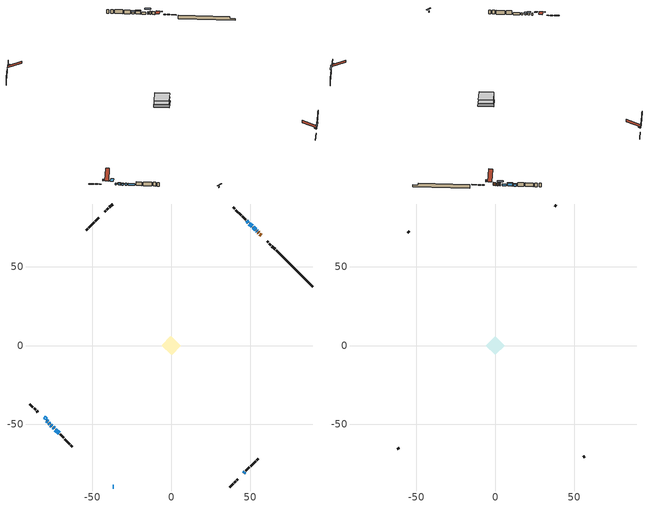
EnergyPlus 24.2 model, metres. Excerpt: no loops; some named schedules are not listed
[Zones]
conditioned space
 floor outside (Floor1 construction): -1.49,0 0,1.49 1.49,0 0,-1.49 z0.66
 floor adiabatic (AdiabaticFloorConstruction): -5.98,0 0,5.98 5.98,0 0,-5.98 z0.66
 floor foundation (Slab1 construction): -5.78,0.62 -0.62,5.78 5.78,-0.62 0.62,-5.78 z-1.7
 wall outside (RimJoist1 construction): 37.13,-89.64 39.18,-87.58 / -89.64,-37.13 -87.58,-39.18 / -37.13,89.64 -39.18,87.58 / 65.87,60.89 63.82,62.94 z0.66:0.96
 wall outside (RimJoist2 construction): 39.84,-86.93 40.83,-85.93 / -86.93,-39.84 -85.93,-40.83 / -39.84,86.93 -40.83,85.93 / 63.16,63.6 62.17,64.59 z0.66:0.96
 wall outside (RimJoist3 construction): 41.49,-85.28 42.19,-84.58 / -85.28,-41.49 -84.58,-42.19 / -41.49,85.28 -42.19,84.58 / 61.51,65.25 60.81,65.95 z0.66:0.96
 wall outside (AdiabaticWallConstruction 1): 57.07,69.69 56.14,70.63 / 55.48,71.28 55.08,71.68 z0.66:2.69
 wall outside (AdiabaticWallConstruction): 54.43,72.34 54.21,72.56 z0.66:2.49; -37.13,-89.64 -36.52,-89.64 z0.66:1.58; 45.93,-80.84 46.65,-80.12 z0.66:1.68; 53.55,73.21 51.87,74.89 / -78.96,-47.81 -78.38,-48.38 / 48.87,77.89 47.81,78.96 / -77.73,-49.04 -76.86,-49.9 / -74.9,-51.86 -74.19,-52.57 / -73.53,-53.23 -71.09,-55.68 z0.66:1.88; 51.21,75.55 49.53,77.24 z0.66:2.44; -76.21,-50.56 -75.56,-51.21 z0.66:1.52
 wall outside (Wall1 construction): 47.31,-79.46 49.56,-77.21 / -70.43,-56.34 -68.18,-58.59 / -45.93,80.83 -48.18,78.58 / 47.15,79.61 44.9,81.86 z0.66:3.1
 wall outside (Wall2 construction): 50.21,-76.55 53.51,-73.25 / -67.52,-59.24 -64.22,-62.54 / -48.84,77.93 -52.14,74.63 / 44.25,82.52 40.94,85.82 z0.66:3.1
 wall outside (Wall3 construction): 54.17,-72.59 55.16,-71.61 / -63.56,-63.2 -62.58,-64.19 / -52.8,73.97 -53.78,72.98 / 40.29,86.48 39.3,87.47 z0.66:3.1
 wall foundation (FoundationWall1 construction): 66.53,60.23,-1.7 66.53,60.23,0.66 87.33,39.44,0.66 87.33,39.44,-0.53 89.64,37.13,-0.53 89.64,37.13,-1.7
 window (WindowConstruction 7): 54.42,72.34 54.21,72.56 z0.66:2.49
 window (WindowConstruction 8): -37.13,-89.64 -36.52,-89.64 z0.66:1.57
 window (WindowConstruction 6): 45.93,-80.83 46.65,-80.12 z0.66:1.67
 window (WindowConstruction 9): 53.55,73.21 51.87,74.89 z0.66:1.88
 window (WindowConstruction 10): -78.96,-47.81 -78.38,-48.38 z0.66:1.88
 window (WindowConstruction): 51.21,75.55 49.53,77.24 z0.66:2.44
 window (WindowConstruction 1): 48.87,77.9 47.81,78.96 z0.66:1.88
 window (WindowConstruction 2): -77.73,-49.04 -76.86,-49.9 z0.66:1.88
 window (WindowConstruction 3): -76.21,-50.56 -75.56,-51.21 z0.66:1.52
 window (WindowConstruction 4): -74.9,-51.86 -74.19,-52.57 z0.66:1.88
 window (WindowConstruction 5): -73.53,-53.23 -71.09,-55.68 z0.66:1.88
 door (Door): 57.07,69.69 56.14,70.63 z0.66:2.69
 door (Door 1): 55.48,71.28 55.08,71.68 z0.66:2.69
 ceiling adiabatic (AdiabaticFloorConstruction): 0,-5.98 5.98,0 0,5.98 -5.98,0 z0.66
 roof outside (Roof1 construction): 43.06,-83.7,3.1 42.27,-82.91,3.57 42.05,-83.13,3.57 42.84,-83.92,3.1; -83.7,-43.06,3.1 -82.91,-42.27,3.57 -83.13,-42.05,3.57 -83.92,-42.84,3.1; -43.06,83.7,3.1 -42.27,82.91,3.57 -42.05,83.13,3.57 -42.84,83.92,3.1; 59.94,66.82,3.1 59.15,66.03,3.57 59.36,65.81,3.57 60.16,66.61,3.1
 roof outside (AdiabaticRoofConstruction): -79.61,-47.15,3.1 -78.49,-46.02,3.76 -79.71,-44.8,3.76 -80.84,-45.93,3.1
 skylight (SkylightConstruction): -79.61,-47.15,3.1 -78.49,-46.02,3.76 -79.71,-44.8,3.76 -80.83,-45.93,3.1
attic - vented
 floor to conditioned space (Floor2 construction Reversed): -5.98,0 0,5.98 5.98,0 0,-5.98 z3.1
 wall outside (Wall4 construction): 55.82,-70.95 56.67,-70.09 / -61.92,-64.85 -61.06,-65.7 / -54.44,72.32 -55.3,71.47 / 38.64,88.12 37.79,88.98 z0.66:3.1
 roof outside (Roof2 construction): 45.27,-81.49,3.1 39.53,-75.74,6.49 37.97,-77.3,6.49 43.72,-83.05,3.1; -81.49,-45.27,3.1 -75.74,-39.53,6.49 -77.3,-37.97,6.49 -83.05,-43.72,3.1; -45.27,81.49,3.1 -39.53,75.74,6.49 -37.97,77.3,6.49 -43.72,83.05,3.1; 57.73,69.04,3.1 51.98,63.29,6.49 53.54,61.73,6.49 59.29,67.48,3.1
shading: 53.13,73.63 55.5,71.26 56.36,72.13 54,74.49 z4.01; -35.3,-89.64 -38.35,-89.64 -38.35,-90.25 -35.3,-90.25 z2.79; 47.94,-78.82 44.64,-82.13 45.07,-82.56 48.37,-79.25 z3.5; 49.32,77.45 51.43,75.34 51.86,75.77 49.75,77.88 z2.74; 47.6,79.17 49.08,77.68 49.73,78.33 48.24,79.81 z2.18; -76.65,-50.11 -77.94,-48.83 -78.58,-49.47 -77.3,-50.76 z2.18; -75.35,-51.42 -76.42,-50.35 -77.06,-50.99 -75.99,-52.06 z1.82
[Building]
Building 1: Terrain=Suburbs
[Site:Location]
Quebec Intl AP_QC: Latitude {deg}=46.8; Longitude {deg}=-71.38; Time Zone {hr}=-5; Elevation {m}=74; Keep Site Location Information=Yes
[Site:GroundTemperature:Shallow]
0.0108218, -2.24938, -2.43038, -1.3578, 2.94801, 7.23376, 10.9493, 13.303, 13.5029, 11.5886, 7.96783, 3.81355
[Site:WaterMainsTemperature]
Calculation Method=Schedule; Temperature Schedule=mains temperature schedule
[Material] Roughness=Rough; Thermal Absorptance=0.9
Name | Thickness {m} | Conductivity {W/m-K} | Density {kg/m3} | Specific Heat {J/kg-K} | Solar Absorptance | Visible Absorptance
asphalt or fiberglass shingles | 0.00635 | 0.162714 | 1121.4 | 1465.45 | 0.4 | 0.4
asphalt or fiberglass shingles 1 | 0.00635 | 0.162714 | 1121.4 | 1465.45 | 0.7 | 0.7
ceiling loosefill ins | 0.0846667 | 0.0480833 | 16.02 | 1046.75 | 0.7 | 0.7
ceiling stud and cavity | 0.1397 | 0.118237 | 65.682 | 1177.47 | 0.7 | 0.7
concrete 4.0 in. | 0.1016 | 1.803125 | 2242.8 | 837.4 | 0.7 | 0.7
concrete 8.0 in. | 0.2032 | 1.803125 | 2242.8 | 837.4 | 0.7 | 0.7
door material | 0.04445 | 0.053851 | 512.64 | 1214.23 | 0.7 | 0.7
exterior vertical ins | 0.0338275 | 0.029427 | 32.04 | 1214.23 | 0.7 | 0.7
floor covering | 0.0127 | 0.0433444 | 54.468 | 1339.84 | 0.6 | 0.6
floor rigid ins | 0.103632 | 0.029427 | 32.04 | 1214.23 | 0.7 | 0.7
floor rigid ins 1; roof rigid ins; wall rigid ins | 0.512978 | 0.029427 | 32.04 | 1214.23 | 0.7 | 0.7
floor stud and cavity | 0.1397 | 0.272453 | 92.3553 | 1139.71 | 0.7 | 0.7
floor stud and cavity 1 | 0.1397 | 1.75129 | 37.0049 | 1207.88 | 0.7 | 0.7
furniture material conditioned space 1 | 0.1524 | 0.115458 | 640.8 | 1214.23 | 0.6 | 0.6
gypsum board | 0.0127 | 0.160291 | 801 | 837.4 | 0.6 | 0.6
gypsum board 1 | 0.0127 | 0.160291 | 801 | 837.4 | 0.7 | 0.7
osb sheathing 0.5 in. | 0.0127 | 0.115458 | 512.64 | 1214.23 | 0.7 | 0.7
osb sheathing 0.75 in. | 0.01905 | 0.115458 | 512.64 | 1214.23 | 0.7 | 0.7
osb sheathing 2.0 in. | 0.0508 | 0.115458 | 512.64 | 1214.23 | 0.7 | 0.7
rim joist stud and cavity | 0.0508 | 0.122529 | 50.32683 | 1063.81 | 0.6 | 0.6
rim joist stud and cavity 1 | 0.0508 | 0.433314 | 125.044 | 1163.47 | 0.6 | 0.6
rim joist stud and cavity 2 | 0.0508 | 0.147604 | 50.32683 | 1063.81 | 0.6 | 0.6
roof stud and cavity | 0.0889 | 1.33805 | 78.34581 | 1123.46 | 0.7 | 0.7
roof stud and cavity 1 | 0.18415 | 1.78686 | 37.0049 | 1207.88 | 0.6 | 0.6
wall stud and cavity | 0.1397 | 0.079737 | 139.0536 | 1170.24 | 0.7 | 0.7
wall stud and cavity 1 | 0.1397 | 0.0738717 | 139.0536 | 1170.24 | 0.7 | 0.7
wall stud and cavity 2 | 0.1397 | 0.0910889 | 139.0536 | 1170.24 | 0.7 | 0.7
wall stud and cavity 3 | 0.0889 | 6.9971 | 50.32683 | 1063.81 | 0.6 | 0.6
wall stud and cavity 4 | 0.0889 | 0.380278 | 52.3479 | 1209.89 | 0.7 | 0.7
wall stud and cavity 5 | 0.0889 | 0.391764 | 83.0341 | 1211.67 | 0.7 | 0.7
wood siding | 0.0254 | 0.102417 | 544.68 | 1172.36 | 0.4 | 0.4
wood siding 1 | 0.00254 | 0.102417 | 544.68 | 1172.36 | 0.4 | 0.4
wood siding 2; wood siding 3; wood siding 4 | 0.0254 | 0.102417 | 544.68 | 1172.36 | 0.7 | 0.7
[WindowMaterial:SimpleGlazingSystem]
Name | U-Factor {W/m2-K} | Solar Heat Gain Coefficient
SkylightMaterial | 3.33992 | 0.6707
WindowMaterial | 2.7578 | 0.66
WindowMaterial 1 | 2.8055 | 0.62
WindowMaterial 10 | 3.04398 | 0.45
WindowMaterial 2 | 2.93496 | 0.6
WindowMaterial 3 | 2.969594 | 0.55
WindowMaterial 4 | 4.38171 | 0.67
WindowMaterial 5 | 3.7594 | 0.69
WindowMaterial 6 | 2.95483 | 0.57
WindowMaterial 7 | 2.97187 | 0.54
WindowMaterial 8 | 3.0383 | 0.46
WindowMaterial 9 | 2.82537 | 0.6
[Construction]
AdiabaticFloorConstruction: floor stud and cavity 1, floor rigid ins 1, osb sheathing 0.75 in., floor covering
AdiabaticRoofConstruction: asphalt or fiberglass shingles 1, roof rigid ins, osb sheathing 0.75 in., roof stud and cavity 1
AdiabaticWallConstruction: wood siding 3, wall rigid ins, wall stud and cavity 4, gypsum board
AdiabaticWallConstruction 1: wood siding 4, wall rigid ins, wall stud and cavity 4, gypsum board
Door; Door 1: door material
Floor1 construction: floor stud and cavity, floor rigid ins, osb sheathing 0.75 in., floor covering
Floor2 construction Reversed: gypsum board, ceiling stud and cavity, ceiling loosefill ins
FoundationWall1 construction: concrete 8.0 in., gypsum board 1
furniture construction conditioned space 1: furniture material conditioned space 1
PartitionWallConstruction: gypsum board, wall stud and cavity 5, gypsum board
RimJoist1 construction: wood siding 2, rim joist stud and cavity
RimJoist2 construction: wood siding 2, osb sheathing 2.0 in., rim joist stud and cavity 1
RimJoist3 construction: wood siding 2, rim joist stud and cavity 2
Roof1 construction: asphalt or fiberglass shingles, osb sheathing 0.5 in., roof stud and cavity, gypsum board
Roof2 construction: asphalt or fiberglass shingles
SkylightConstruction: SkylightMaterial
Slab1 construction: concrete 4.0 in.
Wall1 construction: wood siding, osb sheathing 0.5 in., wall stud and cavity, gypsum board
Wall2 construction: wood siding, osb sheathing 0.5 in., wall stud and cavity 1, gypsum board
Wall3 construction: wood siding, osb sheathing 0.5 in., wall stud and cavity 2, gypsum board
Wall4 construction: wood siding 1, wall stud and cavity 3
WindowConstruction: WindowMaterial
WindowConstruction 1: WindowMaterial 1
WindowConstruction 10: WindowMaterial 10
WindowConstruction 2: WindowMaterial 2
WindowConstruction 3: WindowMaterial 3
WindowConstruction 4: WindowMaterial 4
WindowConstruction 5: WindowMaterial 5
WindowConstruction 6: WindowMaterial 6
WindowConstruction 7: WindowMaterial 7
WindowConstruction 8: WindowMaterial 8
WindowConstruction 9: WindowMaterial 9
[Zone] Multiplier=1; Part of Total Floor Area=Yes
Name | Volume {m3}
attic - vented | 38.8288
conditioned space | 342.2
[Space]
Name | Zone | Volume {m3}
attic - vented 1 | attic - vented | 38.8288
conditioned space 1 | conditioned space | 342.2
[ZoneInfiltration:EffectiveLeakageArea]
infil attic - vented 1: Zone or Space=attic - vented 1; Schedule=Always On Discrete; Effective Air Leakage Area {cm2}=2643.32; Stack Coefficient=0.000405098; Wind Coefficient=1.35988e-05
[ZoneMixing]
whole house fan mix: Zone or Space=attic - vented; Schedule=Always On Continuous; Design Flow Rate Calculation Method=Flow/Zone; Design Flow Rate {m3/s}=0; Source Zone or Space=conditioned space
[SurfaceProperty:ExposedFoundationPerimeter]
Slab1: Exposed Perimeter Calculation Method=TotalExposedPerimeter; Total Exposed Perimeter {m}=32.676
[InternalMass] Zone or ZoneList=conditioned space; Space or SpaceList=conditioned space 1
Name | Construction | Surface Area {m2}
furniture mass conditioned space 1 | furniture construction conditioned space 1 | 56.8083
partition wall mass | PartitionWallConstruction | 142.021
[Lights]
interior lighting: Zone or ZoneList or Space or SpaceList=conditioned space 1; Schedule=interior lighting schedule; Design Level Calculation Method=LightingLevel; Lighting Level {W}=343.2; Return Air Fraction=0; Fraction Radiant=0.6; Fraction Visible=0.2; Fraction Replaceable=1
[People]
occupants: Zone or ZoneList or Space or SpaceList=conditioned space 1; Number of People Schedule=occupants schedule; Number of People Calculation Method=People; Number of People=3; Fraction Radiant=0.314171; Sensible Heat Fraction=0.56303; Activity Level Schedule=occupants activity schedule; Carbon Dioxide Generation Rate {m3/s-W}=0; Enable ASHRAE 55 Comfort Warnings=No; Mean Radiant Temperature Calculation Type=EnclosureAveraged
[ElectricEquipment] Zone or ZoneList or Space or SpaceList=conditioned space 1; Design Level Calculation Method=EquipmentLevel
Name | Schedule | Design Level {W} | Fraction Latent | Fraction Radiant | Fraction Lost
clothes dryer | clothes dryer schedule | 140.772 | 0.015 | 0.081 | 0.85
clothes washer | clothes washer schedule | 32.1985 | 0.03 | 0.162 | 0.7
cooking range | cooking range schedule | 215.147 | 0.08 | 0.432 | 0.2
dishwasher | dishwasher schedule | 66.8632 | 0.3 | 0.18 | 0.4
fridge | fridge schedule | 72.9452 | 0 | 0.6 | 0
mech vent bath fan 0 | mech vent bath fan 0 schedule | 50.2 | 0 | 0 | 1
mech vent bath fan 1 | mech vent bath fan 1 schedule | 50.2 | 0 | 0 | 1
mech vent house fan | mech vent house fan schedule | 0 | 0 | 0 | 1
mech vent house fan cfis | mech vent house fan cfis schedule | 0 | 0 | 0 | 0
mech vent range fan 0 | mech vent range fan 0 schedule | 57 | 0 | 0 | 1
misc plug loads | misc plug loads schedule | 494.7 | 0.045 | 0.513 | 0.1
whole house fan | Always On Discrete | 0 | 0 | 0 | 1
[OtherEquipment] Zone or ZoneList or Space or SpaceList=conditioned space 1; Design Level Calculation Method=EquipmentLevel
Name | Fuel Type | Schedule | Design Level {W} | Fraction Latent | Fraction Radiant | Fraction Lost
clothes dryer 1 | Electricity | clothes dryer schedule | 0 | 0.015 | 0.081 | 0.85
cooking range 1 | Electricity | cooking range schedule | 0 | 0.08 | 0.432 | 0.2
general water use latent | None | general water use schedule | 62.594 | 1 | 0 | 0
general water use sensible | None | general water use schedule | -61.6891 | 0 | 0.6 | 0
mech vent house fan latent load | None | Always On Discrete | 0 | 1 | 0 | 0
mech vent house fan sensible load | None | Always On Discrete | 0 | 0 | 0 | 0
water heater energy adjustment1 | Electricity | Always On Discrete | 0.01 | 0 | 0 | 1
[ZoneInfiltration:DesignFlowRate] Zone or ZoneList or Space or SpaceList=conditioned space 1; Schedule=Always On Discrete; Design Flow Rate Calculation Method=Flow/Zone; Design Flow Rate {m3/s}=0
infil flow; natural vent flow; whole house fan flow
[Foundation:Kiva]
Foundation Kiva 1: Initial Indoor Air Temperature {C}=18; Wall Height Above Grade {m}=0.660014; Wall Depth Below Slab {m}=0.2032; Custom Block Material Name 1=exterior vertical ins; Custom Block Depth 1 {m}=2.36001; Custom Block X Position 1 {m}=0.2159; Custom Block Z Position 1 {m}=0
[Foundation:Kiva:Settings]
Soil Conductivity {W/m-K}=0.849921; Soil Density {kg/m3}=1842.3; Soil Specific Heat {J/kg-K}=418.7; Ground Solar Absorptivity=0.9; Ground Thermal Absorptivity=0.9; Ground Surface Roughness {m}=0.03; Far-Field Width {m}=40; Deep-Ground Boundary Condition=ZeroFlux; Deep-Ground Depth {m}=40; Minimum Cell Dimension {m}=0.2; Maximum Cell Growth Coefficient=3; Simulation Timestep=Timestep
[Exterior:Lights]
exterior lighting: Schedule=exterior lighting schedule; Design Level {W}=75.6
[Schedule:Constant]
Name | Hourly Value
Always On Continuous; mech vent house fan schedule; mech vent house fan cfis schedule; Always On Discrete | 1
occupants activity schedule | 117.228
fridge schedule | 0
[Schedule:Week:Daily]
interior lighting schedule Week Rule - Jan1-Jan27: interior lighting schedule day, interior lighting schedule day, interior lighting schedule day, interior lighting schedule day, interior lighting schedule day, interior lighting schedule day, interior lighting schedule day, interior lighting schedule default day, interior lighting schedule default day, interior lighting schedule default day, interior lighting schedule default day, interior lighting schedule default day
interior lighting schedule Week Rule - Jan28-Feb3: interior lighting schedule day, interior lighting schedule day, interior lighting schedule day, interior lighting schedule day, interior lighting schedule day 1, interior lighting schedule day 1, interior lighting schedule day 1, interior lighting schedule default day, interior lighting schedule default day, interior lighting schedule default day, interior lighting schedule default day, interior lighting schedule default day
interior lighting schedule Week Rule - Feb4-Feb24: interior lighting schedule day 1, interior lighting schedule day 1, interior lighting schedule day 1, interior lighting schedule day 1, interior lighting schedule day 1, interior lighting schedule day 1, interior lighting schedule day 1, interior lighting schedule default day, interior lighting schedule default day, interior lighting schedule default day, interior lighting schedule default day, interior lighting schedule default day
interior lighting schedule Week Rule - Feb25-Mar3: interior lighting schedule day 1, interior lighting schedule day 1, interior lighting schedule day 1, interior lighting schedule day 1, interior lighting schedule day 2, interior lighting schedule day 2, interior lighting schedule day 2, interior lighting schedule default day, interior lighting schedule default day, interior lighting schedule default day, interior lighting schedule default day, interior lighting schedule default day
interior lighting schedule Week Rule - Mar4-Mar31: interior lighting schedule day 2, interior lighting schedule day 2, interior lighting schedule day 2, interior lighting schedule day 2, interior lighting schedule day 2, interior lighting schedule day 2, interior lighting schedule day 2, interior lighting schedule default day, interior lighting schedule default day, interior lighting schedule default day, interior lighting schedule default day, interior lighting schedule default day
interior lighting schedule Week Rule - Apr1-Apr28: interior lighting schedule day 3, interior lighting schedule day 3, interior lighting schedule day 3, interior lighting schedule day 3, interior lighting schedule day 3, interior lighting schedule day 3, interior lighting schedule day 3, interior lighting schedule default day, interior lighting schedule default day, interior lighting schedule default day, interior lighting schedule default day, interior lighting schedule default day
interior lighting schedule Week Rule - Apr29-May5: interior lighting schedule day 3, interior lighting schedule day 3, interior lighting schedule day 4, interior lighting schedule day 4, interior lighting schedule day 4, interior lighting schedule day 4, interior lighting schedule day 4, interior lighting schedule default day, interior lighting schedule default day, interior lighting schedule default day, interior lighting schedule default day, interior lighting schedule default day
interior lighting schedule Week Rule - May6-May26: interior lighting schedule day 4, interior lighting schedule day 4, interior lighting schedule day 4, interior lighting schedule day 4, interior lighting schedule day 4, interior lighting schedule day 4, interior lighting schedule day 4, interior lighting schedule default day, interior lighting schedule default day, interior lighting schedule default day, interior lighting schedule default day, interior lighting schedule default day
interior lighting schedule Week Rule - May27-Jun2: interior lighting schedule day 4, interior lighting schedule day 4, interior lighting schedule day 4, interior lighting schedule day 4, interior lighting schedule day 4, interior lighting schedule day 5, interior lighting schedule day 5, interior lighting schedule default day, interior lighting schedule default day, interior lighting schedule default day, interior lighting schedule default day, interior lighting schedule default day
interior lighting schedule Week Rule - Jun3-Jun30: interior lighting schedule day 5, interior lighting schedule day 5, interior lighting schedule day 5, interior lighting schedule day 5, interior lighting schedule day 5, interior lighting schedule day 5, interior lighting schedule day 5, interior lighting schedule default day, interior lighting schedule default day, interior lighting schedule default day, interior lighting schedule default day, interior lighting schedule default day
interior lighting schedule Week Rule - Jul1-Jul28: interior lighting schedule day 6, interior lighting schedule day 6, interior lighting schedule day 6, interior lighting schedule day 6, interior lighting schedule day 6, interior lighting schedule day 6, interior lighting schedule day 6, interior lighting schedule default day, interior lighting schedule default day, interior lighting schedule default day, interior lighting schedule default day, interior lighting schedule default day
interior lighting schedule Week Rule - Jul29-Aug4: interior lighting schedule day 6, interior lighting schedule day 6, interior lighting schedule day 6, interior lighting schedule day 7, interior lighting schedule day 7, interior lighting schedule day 7, interior lighting schedule day 7, interior lighting schedule default day, interior lighting schedule default day, interior lighting schedule default day, interior lighting schedule default day, interior lighting schedule default day
interior lighting schedule Week Rule - Aug5-Aug25: interior lighting schedule day 7, interior lighting schedule day 7, interior lighting schedule day 7, interior lighting schedule day 7, interior lighting schedule day 7, interior lighting schedule day 7, interior lighting schedule day 7, interior lighting schedule default day, interior lighting schedule default day, interior lighting schedule default day, interior lighting schedule default day, interior lighting schedule default day
interior lighting schedule Week Rule - Aug26-Sep1: interior lighting schedule day 7, interior lighting schedule day 7, interior lighting schedule day 7, interior lighting schedule day 7, interior lighting schedule day 7, interior lighting schedule day 7, interior lighting schedule day 8, interior lighting schedule default day, interior lighting schedule default day, interior lighting schedule default day, interior lighting schedule default day, interior lighting schedule default day
interior lighting schedule Week Rule - Sep2-Sep29: interior lighting schedule day 8, interior lighting schedule day 8, interior lighting schedule day 8, interior lighting schedule day 8, interior lighting schedule day 8, interior lighting schedule day 8, interior lighting schedule day 8, interior lighting schedule default day, interior lighting schedule default day, interior lighting schedule default day, interior lighting schedule default day, interior lighting schedule default day
interior lighting schedule Week Rule - Sep30-Oct6: interior lighting schedule day 8, interior lighting schedule day 9, interior lighting schedule day 9, interior lighting schedule day 9, interior lighting schedule day 9, interior lighting schedule day 9, interior lighting schedule day 9, interior lighting schedule default day, interior lighting schedule default day, interior lighting schedule default day, interior lighting schedule default day, interior lighting schedule default day
interior lighting schedule Week Rule - Oct7-Oct27: interior lighting schedule day 9, interior lighting schedule day 9, interior lighting schedule day 9, interior lighting schedule day 9, interior lighting schedule day 9, interior lighting schedule day 9, interior lighting schedule day 9, interior lighting schedule default day, interior lighting schedule default day, interior lighting schedule default day, interior lighting schedule default day, interior lighting schedule default day
interior lighting schedule Week Rule - Oct28-Nov3: interior lighting schedule day 9, interior lighting schedule day 9, interior lighting schedule day 9, interior lighting schedule day 9, interior lighting schedule day 10, interior lighting schedule day 10, interior lighting schedule day 10, interior lighting schedule default day, interior lighting schedule default day, interior lighting schedule default day, interior lighting schedule default day, interior lighting schedule default day
interior lighting schedule Week Rule - Nov4-Nov24: interior lighting schedule day 10, interior lighting schedule day 10, interior lighting schedule day 10, interior lighting schedule day 10, interior lighting schedule day 10, interior lighting schedule day 10, interior lighting schedule day 10, interior lighting schedule default day, interior lighting schedule default day, interior lighting schedule default day, interior lighting schedule default day, interior lighting schedule default day
interior lighting schedule Week Rule - Nov25-Dec1: interior lighting schedule day 10, interior lighting schedule day 10, interior lighting schedule day 10, interior lighting schedule day 10, interior lighting schedule day 10, interior lighting schedule day 10, interior lighting schedule day 11, interior lighting schedule default day, interior lighting schedule default day, interior lighting schedule default day, interior lighting schedule default day, interior lighting schedule default day
interior lighting schedule Week Rule - Dec2-Dec31: interior lighting schedule day 11, interior lighting schedule day 11, interior lighting schedule day 11, interior lighting schedule day 11, interior lighting schedule day 11, interior lighting schedule day 11, interior lighting schedule day 11, interior lighting schedule default day, interior lighting schedule default day, interior lighting schedule default day, interior lighting schedule default day, interior lighting schedule default day
occupants schedule Week Rule - Jan1-Dec31: occupants schedule day, occupants schedule day, occupants schedule day, occupants schedule day, occupants schedule day, occupants schedule day, occupants schedule day, occupants schedule default day, occupants schedule default day, occupants schedule default day, occupants schedule default day, occupants schedule default day
clothes dryer schedule Week Rule - Jan1-Dec31: clothes dryer schedule day, clothes dryer schedule day, clothes dryer schedule day, clothes dryer schedule day, clothes dryer schedule day, clothes dryer schedule day, clothes dryer schedule day, clothes dryer schedule default day, clothes dryer schedule default day, clothes dryer schedule default day, clothes dryer schedule default day, clothes dryer schedule default day
clothes washer schedule Week Rule - Jan1-Dec31: clothes washer schedule day, clothes washer schedule day, clothes washer schedule day, clothes washer schedule day, clothes washer schedule day, clothes washer schedule day, clothes washer schedule day, clothes washer schedule default day, clothes washer schedule default day, clothes washer schedule default day, clothes washer schedule default day, clothes washer schedule default day
cooking range schedule Week Rule - Jan1-Dec31: cooking range schedule day, cooking range schedule day, cooking range schedule day, cooking range schedule day, cooking range schedule day, cooking range schedule day, cooking range schedule day, cooking range schedule default day, cooking range schedule default day, cooking range schedule default day, cooking range schedule default day, cooking range schedule default day
dishwasher schedule Week Rule - Jan1-Dec31: dishwasher schedule day, dishwasher schedule day, dishwasher schedule day, dishwasher schedule day, dishwasher schedule day, dishwasher schedule day, dishwasher schedule day, dishwasher schedule default day, dishwasher schedule default day, dishwasher schedule default day, dishwasher schedule default day, dishwasher schedule default day
mech vent bath fan 0 schedule Week Rule - Jan1-Dec31: mech vent bath fan 0 schedule day, mech vent bath fan 0 schedule day, mech vent bath fan 0 schedule day, mech vent bath fan 0 schedule day, mech vent bath fan 0 schedule day, mech vent bath fan 0 schedule day, mech vent bath fan 0 schedule day, mech vent bath fan 0 schedule default day, mech vent bath fan 0 schedule default day, mech vent bath fan 0 schedule default day, mech vent bath fan 0 schedule default day, mech vent bath fan 0 schedule default day
mech vent bath fan 1 schedule Week Rule - Jan1-Dec31: mech vent bath fan 1 schedule day, mech vent bath fan 1 schedule day, mech vent bath fan 1 schedule day, mech vent bath fan 1 schedule day, mech vent bath fan 1 schedule day, mech vent bath fan 1 schedule day, mech vent bath fan 1 schedule day, mech vent bath fan 1 schedule default day, mech vent bath fan 1 schedule default day, mech vent bath fan 1 schedule default day, mech vent bath fan 1 schedule default day, mech vent bath fan 1 schedule default day
mech vent range fan 0 schedule Week Rule - Jan1-Dec31: mech vent range fan 0 schedule day, mech vent range fan 0 schedule day, mech vent range fan 0 schedule day, mech vent range fan 0 schedule day, mech vent range fan 0 schedule day, mech vent range fan 0 schedule day, mech vent range fan 0 schedule day, mech vent range fan 0 schedule default day, mech vent range fan 0 schedule default day, mech vent range fan 0 schedule default day, mech vent range fan 0 schedule default day, mech vent range fan 0 schedule default day
misc plug loads schedule Week Rule - Jan1-Dec31: misc plug loads schedule day, misc plug loads schedule day, misc plug loads schedule day, misc plug loads schedule day, misc plug loads schedule day, misc plug loads schedule day, misc plug loads schedule day, misc plug loads schedule default day, misc plug loads schedule default day, misc plug loads schedule default day, misc plug loads schedule default day, misc plug loads schedule default day
general water use schedule Week Rule - Jan1-Dec31: general water use schedule day, general water use schedule day, general water use schedule day, general water use schedule day, general water use schedule day, general water use schedule day, general water use schedule day, general water use schedule default day, general water use schedule default day, general water use schedule default day, general water use schedule default day, general water use schedule default day
exterior lighting schedule Week Rule - Jan1-Jan27: exterior lighting schedule day, exterior lighting schedule day, exterior lighting schedule day, exterior lighting schedule day, exterior lighting schedule day, exterior lighting schedule day, exterior lighting schedule day, exterior lighting schedule default day, exterior lighting schedule default day, exterior lighting schedule default day, exterior lighting schedule default day, exterior lighting schedule default day
exterior lighting schedule Week Rule - Jan28-Feb3: exterior lighting schedule day, exterior lighting schedule day, exterior lighting schedule day, exterior lighting schedule day, exterior lighting schedule day 1, exterior lighting schedule day 1, exterior lighting schedule day 1, exterior lighting schedule default day, exterior lighting schedule default day, exterior lighting schedule default day, exterior lighting schedule default day, exterior lighting schedule default day
exterior lighting schedule Week Rule - Feb4-Feb24: exterior lighting schedule day 1, exterior lighting schedule day 1, exterior lighting schedule day 1, exterior lighting schedule day 1, exterior lighting schedule day 1, exterior lighting schedule day 1, exterior lighting schedule day 1, exterior lighting schedule default day, exterior lighting schedule default day, exterior lighting schedule default day, exterior lighting schedule default day, exterior lighting schedule default day
exterior lighting schedule Week Rule - Feb25-Mar3: exterior lighting schedule day 1, exterior lighting schedule day 1, exterior lighting schedule day 1, exterior lighting schedule day 1, exterior lighting schedule day 2, exterior lighting schedule day 2, exterior lighting schedule day 2, exterior lighting schedule default day, exterior lighting schedule default day, exterior lighting schedule default day, exterior lighting schedule default day, exterior lighting schedule default day
exterior lighting schedule Week Rule - Mar4-Mar31: exterior lighting schedule day 2, exterior lighting schedule day 2, exterior lighting schedule day 2, exterior lighting schedule day 2, exterior lighting schedule day 2, exterior lighting schedule day 2, exterior lighting schedule day 2, exterior lighting schedule default day, exterior lighting schedule default day, exterior lighting schedule default day, exterior lighting schedule default day, exterior lighting schedule default day
exterior lighting schedule Week Rule - Apr1-Apr28: exterior lighting schedule day 3, exterior lighting schedule day 3, exterior lighting schedule day 3, exterior lighting schedule day 3, exterior lighting schedule day 3, exterior lighting schedule day 3, exterior lighting schedule day 3, exterior lighting schedule default day, exterior lighting schedule default day, exterior lighting schedule default day, exterior lighting schedule default day, exterior lighting schedule default day
exterior lighting schedule Week Rule - Apr29-May5: exterior lighting schedule day 3, exterior lighting schedule day 3, exterior lighting schedule day 4, exterior lighting schedule day 4, exterior lighting schedule day 4, exterior lighting schedule day 4, exterior lighting schedule day 4, exterior lighting schedule default day, exterior lighting schedule default day, exterior lighting schedule default day, exterior lighting schedule default day, exterior lighting schedule default day
exterior lighting schedule Week Rule - May6-May26: exterior lighting schedule day 4, exterior lighting schedule day 4, exterior lighting schedule day 4, exterior lighting schedule day 4, exterior lighting schedule day 4, exterior lighting schedule day 4, exterior lighting schedule day 4, exterior lighting schedule default day, exterior lighting schedule default day, exterior lighting schedule default day, exterior lighting schedule default day, exterior lighting schedule default day
exterior lighting schedule Week Rule - May27-Jun2: exterior lighting schedule day 4, exterior lighting schedule day 4, exterior lighting schedule day 4, exterior lighting schedule day 4, exterior lighting schedule day 4, exterior lighting schedule day 5, exterior lighting schedule day 5, exterior lighting schedule default day, exterior lighting schedule default day, exterior lighting schedule default day, exterior lighting schedule default day, exterior lighting schedule default day
exterior lighting schedule Week Rule - Jun3-Jun30: exterior lighting schedule day 5, exterior lighting schedule day 5, exterior lighting schedule day 5, exterior lighting schedule day 5, exterior lighting schedule day 5, exterior lighting schedule day 5, exterior lighting schedule day 5, exterior lighting schedule default day, exterior lighting schedule default day, exterior lighting schedule default day, exterior lighting schedule default day, exterior lighting schedule default day
exterior lighting schedule Week Rule - Jul1-Jul28: exterior lighting schedule day 6, exterior lighting schedule day 6, exterior lighting schedule day 6, exterior lighting schedule day 6, exterior lighting schedule day 6, exterior lighting schedule day 6, exterior lighting schedule day 6, exterior lighting schedule default day, exterior lighting schedule default day, exterior lighting schedule default day, exterior lighting schedule default day, exterior lighting schedule default day
[Schedule:Year]
interior lighting schedule: interior lighting schedule Week Rule - Jan1-Jan27, 1, 1, 1, 27, interior lighting schedule Week Rule - Jan28-Feb3, 1, 28, 2, 3, interior lighting schedule Week Rule - Feb4-Feb24, 2, 4, 2, 24, interior lighting schedule Week Rule - Feb25-Mar3, 2, 25, 3, 3, interior lighting schedule Week Rule - Mar4-Mar31, 3, 4, 3, 31, interior lighting schedule Week Rule - Apr1-Apr28, 4, 1, 4, 28, interior lighting schedule Week Rule - Apr29-May5, 4, 29, 5, 5, interior lighting schedule Week Rule - May6-May26, 5, 6, 5, 26, interior lighting schedule Week Rule - May27-Jun2, 5, 27, 6, 2, interior lighting schedule Week Rule - Jun3-Jun30, 6, 3, 6, 30, interior lighting schedule Week Rule - Jul1-Jul28, 7, 1, 7, 28, interior lighting schedule Week Rule - Jul29-Aug4, 7, 29, 8, 4, interior lighting schedule Week Rule - Aug5-Aug25, 8, 5, 8, 25, interior lighting schedule Week Rule - Aug26-Sep1, 8, 26, 9, 1, interior lighting schedule Week Rule - Sep2-Sep29, 9, 2, 9, 29, interior lighting schedule Week Rule - Sep30-Oct6, 9, 30, 10, 6, interior lighting schedule Week Rule - Oct7-Oct27, 10, 7, 10, 27, interior lighting schedule Week Rule - Oct28-Nov3, 10, 28, 11, 3, interior lighting schedule Week Rule - Nov4-Nov24, 11, 4, 11, 24, interior lighting schedule Week Rule - Nov25-Dec1, 11, 25, 12, 1, interior lighting schedule Week Rule - Dec2-Dec31, 12, 2, 12, 31
occupants schedule: occupants schedule Week Rule - Jan1-Dec31, 1, 1, 12, 31
clothes dryer schedule: clothes dryer schedule Week Rule - Jan1-Dec31, 1, 1, 12, 31
clothes washer schedule: clothes washer schedule Week Rule - Jan1-Dec31, 1, 1, 12, 31
cooking range schedule: cooking range schedule Week Rule - Jan1-Dec31, 1, 1, 12, 31
dishwasher schedule: dishwasher schedule Week Rule - Jan1-Dec31, 1, 1, 12, 31
mech vent bath fan 0 schedule: mech vent bath fan 0 schedule Week Rule - Jan1-Dec31, 1, 1, 12, 31
mech vent bath fan 1 schedule: mech vent bath fan 1 schedule Week Rule - Jan1-Dec31, 1, 1, 12, 31
mech vent range fan 0 schedule: mech vent range fan 0 schedule Week Rule - Jan1-Dec31, 1, 1, 12, 31
misc plug loads schedule: misc plug loads schedule Week Rule - Jan1-Dec31, 1, 1, 12, 31
general water use schedule: general water use schedule Week Rule - Jan1-Dec31, 1, 1, 12, 31
exterior lighting schedule: exterior lighting schedule Week Rule - Jan1-Jan27, 1, 1, 1, 27, exterior lighting schedule Week Rule - Jan28-Feb3, 1, 28, 2, 3, exterior lighting schedule Week Rule - Feb4-Feb24, 2, 4, 2, 24, exterior lighting schedule Week Rule - Feb25-Mar3, 2, 25, 3, 3, exterior lighting schedule Week Rule - Mar4-Mar31, 3, 4, 3, 31, exterior lighting schedule Week Rule - Apr1-Apr28, 4, 1, 4, 28, exterior lighting schedule Week Rule - Apr29-May5, 4, 29, 5, 5, exterior lighting schedule Week Rule - May6-May26, 5, 6, 5, 26, exterior lighting schedule Week Rule - May27-Jun2, 5, 27, 6, 2, exterior lighting schedule Week Rule - Jun3-Jun30, 6, 3, 6, 30, exterior lighting schedule Week Rule - Jul1-Jul28, 7, 1, 7, 28, exterior lighting schedule Week Rule - Jul29-Aug4, 7, 29, 8, 4, exterior lighting schedule Week Rule - Aug5-Aug25, 8, 5, 8, 25, exterior lighting schedule Week Rule - Aug26-Sep1, 8, 26, 9, 1, exterior lighting schedule Week Rule - Sep2-Sep29, 9, 2, 9, 29, exterior lighting schedule Week Rule - Sep30-Oct6, 9, 30, 10, 6, exterior lighting schedule Week Rule - Oct7-Oct27, 10, 7, 10, 27, exterior lighting schedule Week Rule - Oct28-Nov3, 10, 28, 11, 3, exterior lighting schedule Week Rule - Nov4-Nov24, 11, 4, 11, 24, exterior lighting schedule Week Rule - Nov25-Dec1, 11, 25, 12, 1, exterior lighting schedule Week Rule - Dec2-Dec31, 12, 2, 12, 31
[Schedule:Compact]
mains temperature schedule: Through: 01/01, For: AllDays, Until: 24:00, 5.175, Through: 01/02, For: AllDays, Until: 24:00, 5.10167, Through: 01/03, For: AllDays, Until: 24:00, 5.02889, Through: 01/04, For: AllDays, Until: 24:00, 4.95778, Through: 01/05, For: AllDays, Until: 24:00, 4.88778, Through: 01/06, For: AllDays, Until: 24:00, 4.81833, Through: 01/07, For: AllDays, Until: 24:00, 4.75056, Through: 01/08, For: AllDays, Until: 24:00, 4.68389, Through: 01/09, For: AllDays, Until: 24:00, 4.61833, Through: 01/10, For: AllDays, Until: 24:00, 4.55389, Through: 01/11, For: AllDays, Until: 24:00, 4.49056, Through: 01/12, For: AllDays, Until: 24:00, 4.42889, Through: 01/13, For: AllDays, Until: 24:00, 4.36778, Through: 01/14, For: AllDays, Until: 24:00, 4.30889, Through: 01/15, For: AllDays, Until: 24:00, 4.25056, Through: 01/16, For: AllDays, Until: 24:00, 4.19389, Through: 01/17, For: AllDays, Until: 24:00, 4.13833, Through: 01/18, For: AllDays, Until: 24:00, 4.08444, Through: 01/19, For: AllDays, Until: 24:00, 4.03167, Through: 01/20, For: AllDays, Until: 24:00, 3.98056, Through: 01/21, For: AllDays, Until: 24:00, 3.93056, Through: 01/22, For: AllDays, Until: 24:00, 3.88222, Through: 01/23, For: AllDays, Until: 24:00, 3.835, Through: 01/24, For: AllDays, Until: 24:00, 3.78944, Through: 01/25, For: AllDays, Until: 24:00, 3.74556, Through: 01/26, For: AllDays, Until: 24:00, 3.70278, Through: 01/27, For: AllDays, Until: 24:00, 3.66167, Through: 01/28, For: AllDays, Until: 24:00, 3.62167, Through: 01/29, For: AllDays, Until: 24:00, 3.58389, Through: 01/30, For: AllDays, Until: 24:00, 3.54722, Through: 01/31, For: AllDays, Until: 24:00, 3.51167, Through: 02/01, For: AllDays, Until: 24:00, 3.47833, Through: 02/02, For: AllDays, Until: 24:00, 3.44611, Through: 02/03, For: AllDays, Until: 24:00, 3.41556, Through: 02/04, For: AllDays, Until: 24:00, 3.38667, Through: 02/05, For: AllDays, Until: 24:00, 3.35944, Through: 02/06, For: AllDays, Until: 24:00, 3.33389, Through: 02/07, For: AllDays, Until: 24:00, 3.30944, Through: 02/08, For: AllDays, Until: 24:00, 3.28667, Through: 02/09, For: AllDays, Until: 24:00, 3.26611, Through: 02/10, For: AllDays, Until: 24:00, 3.24667, Through: 02/11, For: AllDays, Until: 24:00, 3.22889, Through: 02/12, For: AllDays, Until: 24:00, 3.21278, Through: 02/13, For: AllDays, Until: 24:00, 3.19833, Through: 02/14, For: AllDays, Until: 24:00, 3.18556, Through: 02/15, For: AllDays, Until: 24:00, 3.17389, Through: 02/16, For: AllDays, Until: 24:00, 3.16444, Through: 02/17, For: AllDays, Until: 24:00, 3.15667, Through: 02/18, For: AllDays, Until: 24:00, 3.15056, Through: 02/19, For: AllDays, Until: 24:00, 3.14556, Through: 02/20, For: AllDays, Until: 24:00, 3.14278, Through: 02/21, For: AllDays, Until: 24:00, 3.14111, Through: 02/22, For: AllDays, Until: 24:00, 3.14167, Through: 02/23, For: AllDays, Until: 24:00, 3.14333, Through: 02/24, For: AllDays, Until: 24:00, 3.14722, Through: 02/25, For: AllDays, Until: 24:00, 3.15222, Through: 02/26, For: AllDays, Until: 24:00, 3.15944, Through: 02/27, For: AllDays, Until: 24:00, 3.16778, Through: 02/28, For: AllDays, Until: 24:00, 3.17778, Through: 03/01, For: AllDays, Until: 24:00, 3.18944, Through: 03/02, For: AllDays, Until: 24:00, 3.20333, Through: 03/03, For: AllDays, Until: 24:00, 3.21833, Through: 03/04, For: AllDays, Until: 24:00, 3.235, Through: 03/05, For: AllDays, Until: 24:00, 3.25333, Through: 03/06, For: AllDays, Until: 24:00, 3.27333, Through: 03/07, For: AllDays, Until: 24:00, 3.29444, Through: 03/08, For: AllDays, Until: 24:00, 3.31778, Through: 03/09, For: AllDays, Until: 24:00, 3.34222, Through: 03/10, For: AllDays, Until: 24:00, 3.36889, Through: 03/11, For: AllDays, Until: 24:00, 3.39667, Through: 03/12, For: AllDays, Until: 24:00, 3.42611, Through: 03/13, For: AllDays, Until: 24:00, 3.45722, Through: 03/14, For: AllDays, Until: 24:00, 3.49, Through: 03/15, For: AllDays, Until: 24:00, 3.52389, Through: 03/16, For: AllDays, Until: 24:00, 3.55944, Through: 03/17, For: AllDays, Until: 24:00, 3.59667, Through: 03/18, For: AllDays, Until: 24:00, 3.63556, Through: 03/19, For: AllDays, Until: 24:00, 3.67556, Through: 03/20, For: AllDays, Until: 24:00, 3.71722, Through: 03/21, For: AllDays, Until: 24:00, 3.76056, Through: 03/22, For: AllDays, Until: 24:00, 3.80556, Through: 03/23, For: AllDays, Until: 24:00, 3.85111, Through: 03/24, For: AllDays, Until: 24:00, 3.89889, Through: 03/25, For: AllDays, Until: 24:00, 3.94778, Through: 03/26, For: AllDays, Until: 24:00, 3.99833, Through: 03/27, For: AllDays, Until: 24:00, 4.05, Through: 03/28, For: AllDays, Until: 24:00, 4.10333, Through: 03/29, For: AllDays, Until: 24:00, 4.15778, Through: 03/30, For: AllDays, Until: 24:00, 4.21333, Through: 03/31, For: AllDays, Until: 24:00, 4.27056, Through: 04/01, For: AllDays, Until: 24:00, 4.32944, Through: 04/02, For: AllDays, Until: 24:00, 4.38889, Through: 04/03, For: AllDays, Until: 24:00, 4.45, Through: 04/04, For: AllDays, Until: 24:00, 4.51222, Through: 04/05, For: AllDays, Until: 24:00, 4.57611, Through: 04/06, For: AllDays, Until: 24:00, 4.64056, Through: 04/07, For: AllDays, Until: 24:00, 4.70667, Through: 04/08, For: AllDays, Until: 24:00, 4.77389, Through: 04/09, For: AllDays, Until: 24:00, 4.84222, Through: 04/10, For: AllDays, Until: 24:00, 4.91167, Through: 04/11, For: AllDays, Until: 24:00, 4.98278, Through: 04/12, For: AllDays, Until: 24:00, 5.05444, Through: 04/13, For: AllDays, Until: 24:00, 5.12722, Through: 04/14, For: AllDays, Until: 24:00, 5.20111, Through: 04/15, For: AllDays, Until: 24:00, 5.27611, Through: 04/16, For: AllDays, Until: 24:00, 5.35167, Through: 04/17, For: AllDays, Until: 24:00, 5.42889, Through: 04/18, For: AllDays, Until: 24:00, 5.50667, Through: 04/19, For: AllDays, Until: 24:00, 5.58556, Through: 04/20, For: AllDays, Until: 24:00, 5.665, Through: 04/21, For: AllDays, Until: 24:00, 5.74611, Through: 04/22, For: AllDays, Until: 24:00, 5.82722, Through: 04/23, For: AllDays, Until: 24:00, 5.91, Through: 04/24, For: AllDays, Until: 24:00, 5.99278, Through: 04/25, For: AllDays, Until: 24:00, 6.07722, Through: 04/26, For: AllDays, Until: 24:00, 6.16167, Through: 04/27, For: AllDays, Until: 24:00, 6.24722, Through: 04/28, For: AllDays, Until: 24:00, 6.33389, Through: 04/29, For: AllDays, Until: 24:00, 6.42056, Through: 04/30, For: AllDays, Until: 24:00, 6.50833, Through: 05/01, For: AllDays, Until: 24:00, 6.59667, Through: 05/02, For: AllDays, Until: 24:00, 6.68556, Through: 05/03, For: AllDays, Until: 24:00, 6.775, Through: 05/04, For: AllDays, Until: 24:00, 6.86556, Through: 05/05, For: AllDays, Until: 24:00, 6.95611, Through: 05/06, For: AllDays, Until: 24:00, 7.04722, Through: 05/07, For: AllDays, Until: 24:00, 7.13889, Through: 05/08, For: AllDays, Until: 24:00, 7.23111, Through: 05/09, For: AllDays, Until: 24:00, 7.32333, Through: 05/10, For: AllDays, Until: 24:00, 7.41667, Through: 05/11, For: AllDays, Until: 24:00, 7.51, Through: 05/12, For: AllDays, Until: 24:00, 7.60389, Through: 05/13, For: AllDays, Until: 24:00, 7.69778, Through: 05/14, For: AllDays, Until: 24:00, 7.79222, Through: 05/15, For: AllDays, Until: 24:00, 7.88667, Through: 05/16, For: AllDays, Until: 24:00, 7.98167, Through: 05/17, For: AllDays, Until: 24:00, 8.07667, Through: 05/18, For: AllDays, Until: 24:00, 8.17167, Through: 05/19, For: AllDays, Until: 24:00, 8.26722, Through: 05/20, For: AllDays, Until: 24:00, 8.36278, Through: 05/21, For: AllDays, Until: 24:00, 8.45833, Through: 05/22, For: AllDays, Until: 24:00, 8.55444, Through: 05/23, For: AllDays, Until: 24:00, 8.65, Through: 05/24, For: AllDays, Until: 24:00, 8.74611, Through: 05/25, For: AllDays, Until: 24:00, 8.84167, Through: 05/26, For: AllDays, Until: 24:00, 8.93722, Through: 05/27, For: AllDays, Until: 24:00, 9.03333, Through: 05/28, For: AllDays, Until: 24:00, 9.12889, Through: 05/29, For: AllDays, Until: 24:00, 9.22389, Through: 05/30, For: AllDays, Until: 24:00, 9.31944, Through: 05/31, For: AllDays, Until: 24:00, 9.41444, Through: 06/01, For: AllDays, Until: 24:00, 9.50944, Through: 06/02, For: AllDays, Until: 24:00, 9.60389, Through: 06/03, For: AllDays, Until: 24:00, 9.69833, Through: 06/04, For: AllDays, Until: 24:00, 9.79278, Through: 06/05, For: AllDays, Until: 24:00, 9.88667, Through: 06/06, For: AllDays, Until: 24:00, 9.98, Through: 06/07, For: AllDays, Until: 24:00, 10.0728, Through: 06/08, For: AllDays, Until: 24:00, 10.1656, Through: 06/09, For: AllDays, Until: 24:00, 10.2578, Through: 06/10, For: AllDays, Until: 24:00, 10.3494, Through: 06/11, For: AllDays, Until: 24:00, 10.4411, Through: 06/12, For: AllDays, Until: 24:00, 10.5317, Through: 06/13, For: AllDays, Until: 24:00, 10.6222, Through: 06/14, For: AllDays, Until: 24:00, 10.7117, Through: 06/15, For: AllDays, Until: 24:00, 10.8006, Through: 06/16, For: AllDays, Until: 24:00, 10.8889, Through: 06/17, For: AllDays, Until: 24:00, 10.9772, Through: 06/18, For: AllDays, Until: 24:00, 11.0639, Through: 06/19, For: AllDays, Until: 24:00, 11.1506, Through: 06/20, For: AllDays, Until: 24:00, 11.2361, Through: 06/21, For: AllDays, Until: 24:00, 11.3211, Through: 06/22, For: AllDays, Until: 24:00, 11.4056, Through: 06/23, For: AllDays, Until: 24:00, 11.4889, Through: 06/24, For: AllDays, Until: 24:00, 11.5711, Through: 06/25, For: AllDays, Until: 24:00, 11.6533, Through: 06/26, For: AllDays, Until: 24:00, 11.7339, Through: 06/27, For: AllDays, Until: 24:00, 11.8139, Through: 06/28, For: AllDays, Until: 24:00, 11.8928, Through: 06/29, For: AllDays, Until: 24:00, 11.9711, Through: 06/30, For: AllDays, Until: 24:00, 12.0483, Through: 07/01, For: AllDays, Until: 24:00, 12.1244, Through: 07/02, For: AllDays, Until: 24:00, 12.1994, Through: 07/03, For: AllDays, Until: 24:00, 12.2733, Through: 07/04, For: AllDays, Until: 24:00, 12.3467, Through: 07/05, For: AllDays, Until: 24:00, 12.4183, Through: 07/06, For: AllDays, Until: 24:00, 12.4894, Through: 07/07, For: AllDays, Until: 24:00, 12.5589, Through: 07/08, For: AllDays, Until: 24:00, 12.6278, Through: 07/09, For: AllDays, Until: 24:00, 12.695, Through: 07/10, For: AllDays, Until: 24:00, 12.7617, Through: 07/11, For: AllDays, Until: 24:00, 12.8267, Through: 07/12, For: AllDays, Until: 24:00, 12.8906, Through: 07/13, For: AllDays, Until: 24:00, 12.9528, Through: 07/14, For: AllDays, Until: 24:00, 13.0144, Through: 07/15, For: AllDays, Until: 24:00, 13.0744, Through: 07/16, For: AllDays, Until: 24:00, 13.1333, Through: 07/17, For: AllDays, Until: 24:00, 13.1906, Through: 07/18, For: AllDays, Until: 24:00, 13.2467, Through: 07/19, For: AllDays, Until: 24:00, 13.3017, Through: 07/20, For: AllDays, Until: 24:00, 13.355, Through: 07/21, For: AllDays, Until: 24:00, 13.4072, Through: 07/22, For: AllDays, Until: 24:00, 13.4578, Through: 07/23, For: AllDays, Until: 24:00, 13.5067, Through: 07/24, For: AllDays, Until: 24:00, 13.5544, Through: 07/25, For: AllDays, Until: 24:00, 13.6011, Through: 07/26, For: AllDays, Until: 24:00, 13.6461, Through: 07/27, For: AllDays, Until: 24:00, 13.6894, Through: 07/28, For: AllDays, Until: 24:00, 13.7317, Through: 07/29, For: AllDays, Until: 24:00, 13.7722, Through: 07/30, For: AllDays, Until: 24:00, 13.8111, Through: 07/31, For: AllDays, Until: 24:00, 13.8489, Through: 08/01, For: AllDays, Until: 24:00, 13.8844, Through: 08/02, For: AllDays, Until: 24:00, 13.9189, Through: 08/03, For: AllDays, Until: 24:00, 13.9522, Through: 08/04, For: AllDays, Until: 24:00, 13.9833, Through: 08/05, For: AllDays, Until: 24:00, 14.0133, Through: 08/06, For: AllDays, Until: 24:00, 14.0411, Through: 08/07, For: AllDays, Until: 24:00, 14.0678, Through: 08/08, For: AllDays, Until: 24:00, 14.0933, Through: 08/09, For: AllDays, Until: 24:00, 14.1167, Through: 08/10, For: AllDays, Until: 24:00, 14.1383, Through: 08/11, For: AllDays, Until: 24:00, 14.1589, Through: 08/12, For: AllDays, Until: 24:00, 14.1772, Through: 08/13, For: AllDays, Until: 24:00, 14.1944, Through: 08/14, For: AllDays, Until: 24:00, 14.21, Through: 08/15, For: AllDays, Until: 24:00, 14.2233, Through: 08/16, For: AllDays, Until: 24:00, 14.2356, Through: 08/17, For: AllDays, Until: 24:00, 14.2461, Through: 08/18, For: AllDays, Until: 24:00, 14.255, Through: 08/19, For: AllDays, Until: 24:00, 14.2622, Through: 08/20, For: AllDays, Until: 24:00, 14.2678, Through: 08/21, For: AllDays, Until: 24:00, 14.2717, Through: 08/22, For: AllDays, Until: 24:00, 14.2739, Through: 08/23, For: AllDays, Until: 24:00, 14.2744, Through: 08/24, For: AllDays, Until: 24:00, 14.2733, Through: 08/25, For: AllDays, Until: 24:00, 14.2711, Through: 08/26, For: AllDays, Until: 24:00, 14.2667, Through: 08/27, For: AllDays, Until: 24:00, 14.2606, Through: 08/28, For: AllDays, Until: 24:00, 14.2528, Through: 08/29, For: AllDays, Until: 24:00, 14.2439, Through: 08/30, For: AllDays, Until: 24:00, 14.2328, Through: 08/31, For: AllDays, Until: 24:00, 14.2206, Through: 09/01, For: AllDays, Until: 24:00, 14.2061, Through: 09/02, For: AllDays, Until: 24:00, 14.1906, Through: 09/03, For: AllDays, Until: 24:00, 14.1728, Through: 09/04, For: AllDays, Until: 24:00, 14.1539, Through: 09/05, For: AllDays, Until: 24:00, 14.1333, Through: 09/06, For: AllDays, Until: 24:00, 14.1111, Through: 09/07, For: AllDays, Until: 24:00, 14.0872, Through: 09/08, For: AllDays, Until: 24:00, 14.0617, Through: 09/09, For: AllDays, Until: 24:00, 14.035, Through: 09/10, For: AllDays, Until: 24:00, 14.0061, Through: 09/11, For: AllDays, Until: 24:00, 13.9761, Through: 09/12, For: AllDays, Until: 24:00, 13.9444, Through: 09/13, For: AllDays, Until: 24:00, 13.9111, Through: 09/14, For: AllDays, Until: 24:00, 13.8761, Through: 09/15, For: AllDays, Until: 24:00, 13.84, Through: 09/16, For: AllDays, Until: 24:00, 13.8022, Through: 09/17, For: AllDays, Until: 24:00, 13.7628, Through: 09/18, For: AllDays, Until: 24:00, 13.7217, Through: 09/19, For: AllDays, Until: 24:00, 13.6794, Through: 09/20, For: AllDays, Until: 24:00, 13.6356, Through: 09/21, For: AllDays, Until: 24:00, 13.59, Through: 09/22, For: AllDays, Until: 24:00, 13.5433, Through: 09/23, For: AllDays, Until: 24:00, 13.4956, Through: 09/24, For: AllDays, Until: 24:00, 13.4456, Through: 09/25, For: AllDays, Until: 24:00, 13.395, Through: 09/26, For: AllDays, Until: 24:00, 13.3422, Through: 09/27, For: AllDays, Until: 24:00, 13.2883, Through: 09/28, For: AllDays, Until: 24:00, 13.2333, Through: 09/29, For: AllDays, Until: 24:00, 13.1772, Through: 09/30, For: AllDays, Until: 24:00, 13.1194, Through: 10/01, For: AllDays, Until: 24:00, 13.06, Through: 10/02, For: AllDays, Until: 24:00, 13, Through: 10/03, For: AllDays, Until: 24:00, 12.9383, Through: 10/04, For: AllDays, Until: 24:00, 12.8756, Through: 10/05, For: AllDays, Until: 24:00, 12.8111, Through: 10/06, For: AllDays, Until: 24:00, 12.7456, Through: 10/07, For: AllDays, Until: 24:00, 12.6794, Through: 10/08, For: AllDays, Until: 24:00, 12.6117, Through: 10/09, For: AllDays, Until: 24:00, 12.5428, Through: 10/10, For: AllDays, Until: 24:00, 12.4728, Through: 10/11, For: AllDays, Until: 24:00, 12.4017, Through: 10/12, For: AllDays, Until: 24:00, 12.3294, Through: 10/13, For: AllDays, Until: 24:00, 12.2561, Through: 10/14, For: AllDays, Until: 24:00, 12.1817, Through: 10/15, For: AllDays, Until: 24:00, 12.1061, Through: 10/16, For: AllDays, Until: 24:00, 12.03, Through: 10/17, For: AllDays, Until: 24:00, 11.9528, Through: 10/18, For: AllDays, Until: 24:00, 11.8744, Through: 10/19, For: AllDays, Until: 24:00, 11.795, Through: 10/20, For: AllDays, Until: 24:00, 11.715, Through: 10/21, For: AllDays, Until: 24:00, 11.6339, Through: 10/22, For: AllDays, Until: 24:00, 11.5517, Through: 10/23, For: AllDays, Until: 24:00, 11.4689, Through: 10/24, For: AllDays, Until: 24:00, 11.3856, Through: 10/25, For: AllDays, Until: 24:00, 11.3011, Through: 10/26, For: AllDays, Until: 24:00, 11.2161, Through: 10/27, For: AllDays, Until: 24:00, 11.13, Through: 10/28, For: AllDays, Until: 24:00, 11.0433, Through: 10/29, For: AllDays, Until: 24:00, 10.9561, Through: 10/30, For: AllDays, Until: 24:00, 10.8683, Through: 10/31, For: AllDays, Until: 24:00, 10.7794, Through: 11/01, For: AllDays, Until: 24:00, 10.6906, Through: 11/02, For: AllDays, Until: 24:00, 10.6006, Through: 11/03, For: AllDays, Until: 24:00, 10.51, Through: 11/04, For: AllDays, Until: 24:00, 10.4194, Through: 11/05, For: AllDays, Until: 24:00, 10.3278, Through: 11/06, For: AllDays, Until: 24:00, 10.2361, Through: 11/07, For: AllDays, Until: 24:00, 10.1439, Through: 11/08, For: AllDays, Until: 24:00, 10.0511, Through: 11/09, For: AllDays, Until: 24:00, 9.95778, Through: 11/10, For: AllDays, Until: 24:00, 9.86444, Through: 11/11, For: AllDays, Until: 24:00, 9.77056, Through: 11/12, For: AllDays, Until: 24:00, 9.67611, Through: 11/13, For: AllDays, Until: 24:00, 9.58167, Through: 11/14, For: AllDays, Until: 24:00, 9.48722, Through: 11/15, For: AllDays, Until: 24:00, 9.39222, Through: 11/16, For: AllDays, Until: 24:00, 9.29667, Through: 11/17, For: AllDays, Until: 24:00, 9.20167, Through: 11/18, For: AllDays, Until: 24:00, 9.10611, Through: 11/19, For: AllDays, Until: 24:00, 9.01056, Through: 11/20, For: AllDays, Until: 24:00, 8.915, Through: 11/21, For: AllDays, Until: 24:00, 8.81889, Through: 11/22, For: AllDays, Until: 24:00, 8.72333, Through: 11/23, For: AllDays, Until: 24:00, 8.62722, Through: 11/24, For: AllDays, Until: 24:00, 8.53167, Through: 11/25, For: AllDays, Until: 24:00, 8.43611, Through: 11/26, For: AllDays, Until: 24:00, 8.34, Through: 11/27, For: AllDays, Until: 24:00, 8.245, Through: 11/28, For: AllDays, Until: 24:00, 8.14944, Through: 11/29, For: AllDays, Until: 24:00, 8.05389, Through: 11/30, For: AllDays, Until: 24:00, 7.95889, Through: 12/01, For: AllDays, Until: 24:00, 7.86444, Through: 12/02, For: AllDays, Until: 24:00, 7.76944, Through: 12/03, For: AllDays, Until: 24:00, 7.67556, Through: 12/04, For: AllDays, Until: 24:00, 7.58167, Through: 12/05, For: AllDays, Until: 24:00, 7.48778, Through: 12/06, For: AllDays, Until: 24:00, 7.39444, Through: 12/07, For: AllDays, Until: 24:00, 7.30167, Through: 12/08, For: AllDays, Until: 24:00, 7.20889, Through: 12/09, For: AllDays, Until: 24:00, 7.11722, Through: 12/10, For: AllDays, Until: 24:00, 7.02556, Through: 12/11, For: AllDays, Until: 24:00, 6.93444, Through: 12/12, For: AllDays, Until: 24:00, 6.84389, Through: 12/13, For: AllDays, Until: 24:00, 6.75389, Through: 12/14, For: AllDays, Until: 24:00, 6.66444, Through: 12/15, For: AllDays, Until: 24:00, 6.57556, Through: 12/16, For: AllDays, Until: 24:00, 6.48778, Through: 12/17, For: AllDays, Until: 24:00, 6.4, Through: 12/18, For: AllDays, Until: 24:00, 6.31333, Through: 12/19, For: AllDays, Until: 24:00, 6.22722, Through: 12/20, For: AllDays, Until: 24:00, 6.14167, Through: 12/21, For: AllDays, Until: 24:00, 6.05722, Through: 12/22, For: AllDays, Until: 24:00, 5.97333, Through: 12/23, For: AllDays, Until: 24:00, 5.89, Through: 12/24, For: AllDays, Until: 24:00, 5.80778, Through: 12/25, For: AllDays, Until: 24:00, 5.72667, Through: 12/26, For: AllDays, Until: 24:00, 5.64611, Through: 12/27, For: AllDays, Until: 24:00, 5.56667, Through: 12/28, For: AllDays, Until: 24:00, 5.48833, Through: 12/29, For: AllDays, Until: 24:00, 5.41056, Through: 12/30, For: AllDays, Until: 24:00, 5.33389, Through: 12/31, For: AllDays, Until: 24:00, 5.25778
